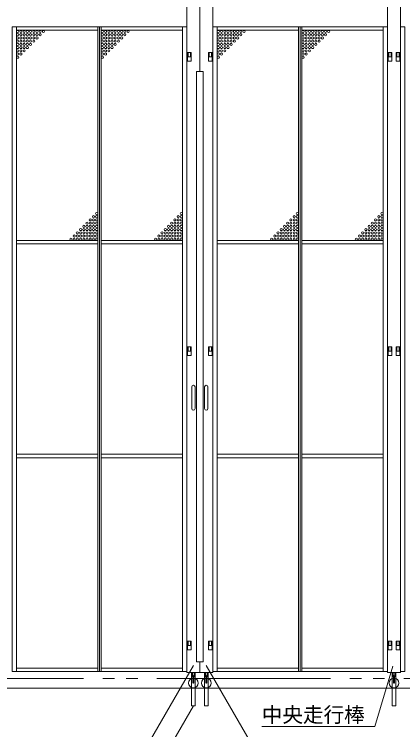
# Model space of a CAD drawing. Units: millimetres, scale not verified. Extents: x -10062 to 10062, y -16938 to 16938.
# Drawn here: x -3790 to -1978, y 6018 to 9352 of the extents above; entities that cross this region are included whole.
import ezdxf
from ezdxf.enums import TextEntityAlignment as Align

# ---------------------------------------------------------------- set-up
doc = ezdxf.new("R2010")
doc.units = ezdxf.units.MM
doc.header["$LTSCALE"] = 90
doc.header["$PDMODE"] = 32
doc.header["$PDSIZE"] = 45
doc.linetypes.add('DASHED1', pattern=[1.8, 1.2, -0.6])
doc.linetypes.add('DOUBLE_CHAIN2', pattern=[12.8, 9, -1, 0.6, -0.6, 0.6, -1])
for name, color, linetype, lineweight in [('0-2_ACCG-3018', 134, 'Continuous', 18), ('0-4_ﾊﾝﾄﾞﾙ', 134, 'Continuous', 18), ('0-5_ﾍﾞｰｽﾗｲﾝ', 134, 'Continuous', 18), ('0-8_ﾜｲﾔｰﾛｰﾌﾟ', 134, 'DOUBLE_CHAIN2', 18), ('1-1_中央走行棒', 134, 'Continuous', 18), ('1-2_中央走行棒右', 134, 'Continuous', 18), ('1-3_中央走行棒左', 134, 'Continuous', 18), ('1-9_標準ﾊﾟﾈﾙ', 134, 'Continuous', 18), ('1-B_文字', 134, 'Continuous', 18), ('1-C_落とし棒', 134, 'Continuous', 18)]:
    doc.layers.add(name, color=color, linetype=linetype, lineweight=lineweight)
doc.styles.add('ＭＳ ゴシック', font='')
doc.styles.get('ＭＳ ゴシック').set_extended_font_data('MS Gothic')

msp = doc.modelspace()

# ---------------------------------------------------------------- linework, layer by layer
at = {"layer": '0-2_ACCG-3018'}
for centre in [(-3774.25, 9271.56), (-3759.25, 9271.56), (-3744.25, 9271.56), (-3729.25, 9271.56), (-3714.25, 9271.56), (-3699.25, 9271.56), (-3684.25, 9271.56), (-3669.25, 9271.56), (-3654.25, 9271.56), (-3379.25, 9271.56), (-3364.25, 9271.56), (-3349.25, 9271.56), (-3334.25, 9271.56), (-3319.25, 9271.56), (-3304.25, 9271.56), (-3289.25, 9271.56), (-3274.25, 9271.56), (-3259.25, 9271.56), (-2838.25, 9271.56), (-2823.25, 9271.56), (-2808.25, 9271.56), (-2793.25, 9271.56), (-2778.25, 9271.56), (-2763.25, 9271.56), (-2748.25, 9271.56), (-2733.25, 9271.56), (-2718.25, 9271.56), (-2443.25, 9271.56), (-2428.25, 9271.56), (-2413.25, 9271.56), (-2398.25, 9271.56), (-2383.25, 9271.56), (-2368.25, 9271.56), (-2353.25, 9271.56), (-2338.25, 9271.56), (-2323.25, 9271.56), (-3774.25, 9256.56), (-3774.25, 9241.56), (-3759.25, 9256.56), (-3759.25, 9241.56), (-3744.25, 9256.56), (-3744.25, 9241.56), (-3729.25, 9256.56), (-3729.25, 9241.56), (-3714.25, 9256.56), (-3714.25, 9241.56), (-3699.25, 9256.56), (-3699.25, 9241.56), (-3684.25, 9256.56), (-3684.25, 9241.56), (-3669.25, 9256.56), (-3379.25, 9256.56), (-3379.25, 9241.56), (-3364.25, 9256.56), (-3364.25, 9241.56), (-3349.25, 9256.56), (-3349.25, 9241.56), (-3334.25, 9256.56), (-3334.25, 9241.56), (-3319.25, 9256.56), (-3319.25, 9241.56), (-3304.25, 9256.56), (-3304.25, 9241.56), (-3289.25, 9256.56), (-3289.25, 9241.56), (-3274.25, 9256.56), (-2838.25, 9256.56), (-2838.25, 9241.56), (-2823.25, 9256.56), (-2823.25, 9241.56), (-2808.25, 9256.56), (-2808.25, 9241.56), (-2793.25, 9256.56), (-2793.25, 9241.56), (-2778.25, 9256.56), (-2778.25, 9241.56), (-2763.25, 9256.56), (-2763.25, 9241.56), (-2748.25, 9256.56), (-2748.25, 9241.56), (-2733.25, 9256.56), (-2443.25, 9256.56), (-2443.25, 9241.56), (-2428.25, 9256.56), (-2428.25, 9241.56), (-2413.25, 9256.56), (-2413.25, 9241.56), (-2398.25, 9256.56), (-2398.25, 9241.56), (-2383.25, 9256.56), (-2383.25, 9241.56), (-2368.25, 9256.56), (-2368.25, 9241.56), (-2353.25, 9256.56), (-2353.25, 9241.56), (-2338.25, 9256.56), (-3774.25, 9226.56), (-3774.25, 9211.56), (-3774.25, 9196.56), (-3759.25, 9226.56), (-3759.25, 9211.56), (-3759.25, 9196.56), (-3744.25, 9226.56), (-3744.25, 9211.56), (-3744.25, 9196.56), (-3729.25, 9226.56), (-3729.25, 9211.56), (-3729.25, 9196.56), (-3714.25, 9226.56), (-3714.25, 9211.56), (-3699.25, 9226.56), (-3379.25, 9226.56), (-3379.25, 9211.56), (-3379.25, 9196.56), (-3364.25, 9226.56), (-3364.25, 9211.56), (-3364.25, 9196.56), (-3349.25, 9226.56), (-3349.25, 9211.56), (-3349.25, 9196.56), (-3334.25, 9226.56), (-3334.25, 9211.56), (-3334.25, 9196.56), (-3319.25, 9226.56), (-3319.25, 9211.56), (-3304.25, 9226.56), (-2838.25, 9226.56), (-2838.25, 9211.56), (-2838.25, 9196.56), (-2823.25, 9226.56), (-2823.25, 9211.56), (-2823.25, 9196.56), (-2808.25, 9226.56), (-2808.25, 9211.56), (-2808.25, 9196.56), (-2793.25, 9226.56), (-2793.25, 9211.56), (-2793.25, 9196.56), (-2778.25, 9226.56), (-2778.25, 9211.56), (-2763.25, 9226.56), (-2443.25, 9226.56), (-2443.25, 9211.56), (-2443.25, 9196.56), (-2428.25, 9226.56), (-2428.25, 9211.56), (-2428.25, 9196.56), (-2413.25, 9226.56), (-2413.25, 9211.56), (-2413.25, 9196.56), (-2398.25, 9226.56), (-2398.25, 9211.56), (-2398.25, 9196.56), (-2383.25, 9226.56), (-2383.25, 9211.56), (-2368.25, 9226.56), (-3774.25, 9181.56), (-3774.25, 9166.56), (-3759.25, 9181.56), (-3759.25, 9166.56), (-3744.25, 9181.56), (-3379.25, 9181.56), (-3379.25, 9166.56), (-3364.25, 9181.56), (-3364.25, 9166.56), (-3349.25, 9181.56), (-2838.25, 9181.56), (-2838.25, 9166.56), (-2823.25, 9181.56), (-2823.25, 9166.56), (-2808.25, 9181.56), (-2443.25, 9181.56), (-2443.25, 9166.56), (-2428.25, 9181.56), (-2428.25, 9166.56), (-2413.25, 9181.56), (-3774.25, 9151.56), (-3379.25, 9151.56), (-2838.25, 9151.56), (-2443.25, 9151.56), (-3420.75, 8408.56), (-3405.75, 8423.56), (-3405.75, 8408.56), (-3025.75, 8408.56), (-3010.75, 8423.56), (-3010.75, 8408.56), (-2484.75, 8408.56), (-2469.75, 8423.56), (-2469.75, 8408.56), (-2089.75, 8408.56), (-2074.75, 8423.56), (-2074.75, 8408.56), (-3465.75, 8363.56), (-3450.75, 8378.56), (-3450.75, 8363.56), (-3435.75, 8393.56), (-3435.75, 8378.56), (-3435.75, 8363.56), (-3420.75, 8393.56), (-3420.75, 8378.56), (-3420.75, 8363.56), (-3405.75, 8393.56), (-3405.75, 8378.56), (-3405.75, 8363.56), (-3070.75, 8363.56), (-3055.75, 8378.56), (-3055.75, 8363.56), (-3040.75, 8393.56), (-3040.75, 8378.56), (-3040.75, 8363.56), (-3025.75, 8393.56), (-3025.75, 8378.56), (-3025.75, 8363.56), (-3010.75, 8393.56), (-3010.75, 8378.56), (-3010.75, 8363.56), (-2529.75, 8363.56), (-2514.75, 8378.56), (-2514.75, 8363.56), (-2499.75, 8393.56), (-2499.75, 8378.56), (-2499.75, 8363.56), (-2484.75, 8393.56), (-2484.75, 8378.56), (-2484.75, 8363.56), (-2469.75, 8393.56), (-2469.75, 8378.56), (-2469.75, 8363.56), (-2134.75, 8363.56), (-2119.75, 8378.56), (-2119.75, 8363.56), (-2104.75, 8393.56), (-2104.75, 8378.56), (-2104.75, 8363.56), (-2089.75, 8393.56), (-2089.75, 8378.56), (-2089.75, 8363.56), (-2074.75, 8393.56), (-2074.75, 8378.56), (-2074.75, 8363.56), (-3495.75, 8333.56), (-3480.75, 8348.56), (-3480.75, 8333.56), (-3465.75, 8348.56), (-3465.75, 8333.56), (-3450.75, 8348.56), (-3450.75, 8333.56), (-3435.75, 8348.56), (-3435.75, 8333.56), (-3420.75, 8348.56), (-3420.75, 8333.56), (-3405.75, 8348.56), (-3405.75, 8333.56), (-3100.75, 8333.56), (-3085.75, 8348.56), (-3085.75, 8333.56), (-3070.75, 8348.56), (-3070.75, 8333.56), (-3055.75, 8348.56), (-3055.75, 8333.56), (-3040.75, 8348.56), (-3040.75, 8333.56), (-3025.75, 8348.56), (-3025.75, 8333.56), (-3010.75, 8348.56), (-3010.75, 8333.56), (-2559.75, 8333.56), (-2544.75, 8348.56), (-2544.75, 8333.56), (-2529.75, 8348.56), (-2529.75, 8333.56), (-2514.75, 8348.56), (-2514.75, 8333.56), (-2499.75, 8348.56), (-2499.75, 8333.56), (-2484.75, 8348.56), (-2484.75, 8333.56), (-2469.75, 8348.56), (-2469.75, 8333.56), (-2164.75, 8333.56), (-2149.75, 8348.56), (-2149.75, 8333.56), (-2134.75, 8348.56), (-2134.75, 8333.56), (-2119.75, 8348.56), (-2119.75, 8333.56), (-2104.75, 8348.56), (-2104.75, 8333.56), (-2089.75, 8348.56), (-2089.75, 8333.56), (-2074.75, 8348.56), (-2074.75, 8333.56), (-3525.75, 8303.56), (-3510.75, 8318.56), (-3510.75, 8303.56), (-3495.75, 8318.56), (-3495.75, 8303.56), (-3480.75, 8318.56), (-3480.75, 8303.56), (-3465.75, 8318.56), (-3465.75, 8303.56), (-3450.75, 8318.56), (-3450.75, 8303.56), (-3435.75, 8318.56), (-3435.75, 8303.56), (-3420.75, 8318.56), (-3420.75, 8303.56), (-3405.75, 8318.56), (-3405.75, 8303.56), (-3130.75, 8303.56), (-3115.75, 8318.56), (-3115.75, 8303.56), (-3100.75, 8318.56), (-3100.75, 8303.56), (-3085.75, 8318.56), (-3085.75, 8303.56), (-3070.75, 8318.56), (-3070.75, 8303.56), (-3055.75, 8318.56), (-3055.75, 8303.56), (-3040.75, 8318.56), (-3040.75, 8303.56), (-3025.75, 8318.56), (-3025.75, 8303.56), (-3010.75, 8318.56), (-3010.75, 8303.56), (-2589.75, 8303.56), (-2574.75, 8318.56), (-2574.75, 8303.56), (-2559.75, 8318.56), (-2559.75, 8303.56), (-2544.75, 8318.56), (-2544.75, 8303.56), (-2529.75, 8318.56), (-2529.75, 8303.56), (-2514.75, 8318.56), (-2514.75, 8303.56), (-2499.75, 8318.56), (-2499.75, 8303.56), (-2484.75, 8318.56), (-2484.75, 8303.56), (-2469.75, 8318.56), (-2469.75, 8303.56), (-2194.75, 8303.56), (-2179.75, 8318.56), (-2179.75, 8303.56), (-2164.75, 8318.56), (-2164.75, 8303.56), (-2149.75, 8318.56), (-2149.75, 8303.56), (-2134.75, 8318.56), (-2134.75, 8303.56), (-2119.75, 8318.56), (-2119.75, 8303.56), (-2104.75, 8318.56), (-2104.75, 8303.56), (-2089.75, 8318.56), (-2089.75, 8303.56), (-2074.75, 8318.56), (-2074.75, 8303.56)]:
    msp.add_circle(centre, 5, dxfattribs=at)
at = {"layer": '0-4_ﾊﾝﾄﾞﾙ'}
for p, q in [((-2962.5, 7615.06), (-2962.5, 7515.06)), ((-2946.5, 7615.06), (-2946.5, 7515.06)), ((-2902.5, 7615.06), (-2902.5, 7515.06)), ((-2886.5, 7615.06), (-2886.5, 7515.06))]:
    msp.add_line(p, q, dxfattribs=at)
for centre, start, end in [((-2954.5, 7615.06), 0, 180), ((-2894.5, 7615.06), 0, 180), ((-2954.5, 7515.06), 180, 0), ((-2894.5, 7515.06), 180, 0)]:
    msp.add_arc(centre, 8, start, end, dxfattribs=at)
at = {"layer": '0-5_ﾍﾞｰｽﾗｲﾝ'}
msp.add_line((-7424.01, 6212.5), (-712.5, 6212.5), dxfattribs=at)
at = {"layer": '0-8_ﾜｲﾔｰﾛｰﾌﾟ'}
msp.add_line((-1162.5, 6257.5), (-5562.5, 6257.5), dxfattribs=at)
at = {"layer": '1-1_中央走行棒'}
for p, q in [((-2048.5, 9153.06), (-2048.5, 7801.56)), ((-1988.5, 7801.56), (-1988.5, 9153.06)), ((-2048.5, 7781.56), (-2048.5, 6430.06)), ((-1988.5, 6430.06), (-1988.5, 7781.56)), ((-2027.05, 6271.97), (-2027.05, 6285.06)), ((-2022.05, 6271.97), (-2022.05, 6285.06)), ((-2021, 6270.56), (-2021, 6235.56)), ((-2016, 6235.56), (-2016, 6270.56)), ((-2015.06, 6285.06), (-2015.06, 6271.97)), ((-2010.05, 6285.06), (-2010.05, 6271.97))]:
    msp.add_line(p, q, dxfattribs=at)
for points in [[(-2043.5, 10505.06), (-2048.5, 10505.06), (-2048.5, 9173.06)], [(-1988.5, 9173.06), (-1988.5, 10505.06), (-1993.5, 10505.06)], [(-2048.5, 6410.06), (-2048.5, 6285.06), (-1988.5, 6285.06), (-1988.5, 6410.06)]]:
    msp.add_lwpolyline(points, dxfattribs=at)
for points in [[(-2046.15, 9133.06), (-2028.85, 9133.06), (-2028.85, 9153.06), (-2046.15, 9153.06)], [(-2008.15, 9133.06), (-1990.85, 9133.06), (-1990.85, 9153.06), (-2008.15, 9153.06)], [(-2046.15, 7761.56), (-2028.85, 7761.56), (-2028.85, 7781.56), (-2046.15, 7781.56)], [(-2008.15, 7761.56), (-1990.85, 7761.56), (-1990.85, 7781.56), (-2008.15, 7781.56)], [(-2046.15, 6390.06), (-2028.85, 6390.06), (-2028.85, 6410.06), (-2046.15, 6410.06)], [(-2008.15, 6390.06), (-1990.85, 6390.06), (-1990.85, 6410.06), (-2008.15, 6410.06)]]:
    msp.add_lwpolyline(points, close=True, dxfattribs=at)
for radius, start, end in [(8.5, 180, 253.25351), (3.5, 180, 225.59204), (8.5, 287.46347, 360), (3.5, 316.78662, 360)]:
    msp.add_arc((-2018.55, 6271.97), radius, start, end, dxfattribs=at)
msp.add_point((-2018.5, 6235.56), dxfattribs=at)
at = {"layer": '1-2_中央走行棒右'}
for p, q in [((-2864.5, 7801.56), (-2864.5, 9153.06)), ((-2864.5, 6430.06), (-2864.5, 7781.56)), ((-2903.05, 6271.97), (-2903.05, 6285.06)), ((-2898.05, 6271.97), (-2898.05, 6285.06)), ((-2897, 6270.56), (-2897, 6235.56)), ((-2892, 6235.56), (-2892, 6270.56)), ((-2891.05, 6285.06), (-2891.05, 6271.97)), ((-2886.05, 6285.06), (-2886.05, 6271.97))]:
    msp.add_line(p, q, dxfattribs=at)
for points in [[(-2919.5, 10505.06), (-2924.5, 10505.06), (-2924.5, 9085.06)], [(-2864.5, 9173.06), (-2864.5, 10505.06), (-2869.5, 10505.06)], [(-2924.5, 6335.06), (-2924.5, 6285.06), (-2864.5, 6285.06), (-2864.5, 6410.06)]]:
    msp.add_lwpolyline(points, dxfattribs=at)
for points in [[(-2884.15, 9133.06), (-2866.85, 9133.06), (-2866.85, 9153.06), (-2884.15, 9153.06)], [(-2940.5, 6335.06), (-2908.5, 6335.06), (-2908.5, 9085.06), (-2940.5, 9085.06)], [(-2884.15, 7761.56), (-2866.85, 7761.56), (-2866.85, 7781.56), (-2884.15, 7781.56)], [(-2884.15, 6390.06), (-2866.85, 6390.06), (-2866.85, 6410.06), (-2884.15, 6410.06)]]:
    msp.add_lwpolyline(points, close=True, dxfattribs=at)
for radius, start, end in [(8.5, 180, 253.25351), (3.5, 180, 225.59204), (8.5, 287.46347, 360), (3.5, 316.78662, 360)]:
    msp.add_arc((-2894.55, 6271.97), radius, start, end, dxfattribs=at)
msp.add_point((-2894.5, 6235.56), dxfattribs=at)
at = {"layer": '1-3_中央走行棒左'}
for p, q in [((-2984.5, 9153.06), (-2984.5, 7801.56)), ((-2984.5, 7781.56), (-2984.5, 6430.06)), ((-2963.05, 6271.97), (-2963.05, 6285.06)), ((-2958.05, 6271.97), (-2958.05, 6285.06)), ((-2957, 6270.56), (-2957, 6235.56)), ((-2952, 6235.56), (-2952, 6270.56)), ((-2951.05, 6285.06), (-2951.05, 6271.97)), ((-2946.05, 6285.06), (-2946.05, 6271.97))]:
    msp.add_line(p, q, dxfattribs=at)
for points in [[(-2979.5, 10505.06), (-2984.5, 10505.06), (-2984.5, 9173.06)], [(-2924.5, 9085.06), (-2924.5, 10505.06), (-2929.5, 10505.06)], [(-2984.5, 6410.06), (-2984.5, 6285.06), (-2924.5, 6285.06), (-2924.5, 6335.06)]]:
    msp.add_lwpolyline(points, dxfattribs=at)
for points in [[(-2964.85, 9133.06), (-2982.15, 9133.06), (-2982.15, 9153.06), (-2964.85, 9153.06)], [(-2964.85, 7761.56), (-2982.15, 7761.56), (-2982.15, 7781.56), (-2964.85, 7781.56)], [(-2964.85, 6390.06), (-2982.15, 6390.06), (-2982.15, 6410.06), (-2964.85, 6410.06)]]:
    msp.add_lwpolyline(points, close=True, dxfattribs=at)
for radius, start, end in [(8.5, 180, 253.25351), (3.5, 180, 225.59204), (8.5, 287.46347, 360), (3.5, 316.78662, 360)]:
    msp.add_arc((-2954.55, 6271.97), radius, start, end, dxfattribs=at)
msp.add_point((-2954.5, 6235.56), dxfattribs=at)
at = {"layer": '1-9_標準ﾊﾟﾈﾙ'}
for p, q in [((-2981.2, 9173.06), (-2981.2, 9153.06)), ((-2867.8, 9173.06), (-2867.8, 9153.06)), ((-2045.2, 9173.06), (-2045.2, 9153.06)), ((-1991.79, 9173.06), (-1991.79, 9153.06)), ((-2981.2, 7801.56), (-2981.2, 7781.56)), ((-2867.8, 7801.56), (-2867.8, 7781.56)), ((-2045.2, 7801.56), (-2045.2, 7781.56)), ((-1991.79, 7801.56), (-1991.79, 7781.56)), ((-2981.2, 6430.06), (-2981.2, 6410.06)), ((-2867.8, 6430.06), (-2867.8, 6410.06)), ((-2045.2, 6430.06), (-2045.2, 6410.06)), ((-1991.79, 6430.06), (-1991.79, 6410.06))]:
    msp.add_line(p, q, dxfattribs=at)
at = {"layer": '1-9_標準ﾊﾟﾈﾙ', "linetype": 'DASHED1'}
for p, q in [((-2979, 9173.06), (-2979, 9153.06)), ((-2968, 9173.06), (-2968, 9153.06)), ((-2881, 9173.06), (-2881, 9153.06)), ((-2870, 9173.06), (-2870, 9153.06)), ((-2043, 9173.06), (-2043, 9153.06)), ((-2032, 9173.06), (-2032, 9153.06)), ((-2005, 9173.06), (-2005, 9153.06)), ((-1994, 9173.06), (-1994, 9153.06)), ((-2979, 7801.56), (-2979, 7781.56)), ((-2968, 7801.56), (-2968, 7781.56)), ((-2881, 7801.56), (-2881, 7781.56)), ((-2870, 7801.56), (-2870, 7781.56)), ((-2043, 7801.56), (-2043, 7781.56)), ((-2032, 7801.56), (-2032, 7781.56)), ((-2005, 7801.56), (-2005, 7781.56)), ((-1994, 7801.56), (-1994, 7781.56)), ((-2979, 6430.06), (-2979, 6410.06)), ((-2968, 6430.06), (-2968, 6410.06)), ((-2881, 6430.06), (-2881, 6410.06)), ((-2870, 6430.06), (-2870, 6410.06)), ((-2043, 6430.06), (-2043, 6410.06)), ((-2032, 6430.06), (-2032, 6410.06)), ((-2005, 6430.06), (-2005, 6410.06)), ((-1994, 6430.06), (-1994, 6410.06))]:
    msp.add_line(p, q, dxfattribs=at)
at = {"layer": '1-9_標準ﾊﾟﾈﾙ'}
for points in [[(-3800, 9293.06), (-3780.25, 9293.06), (-3780.25, 6290.06), (-3800, 6290.06)], [(-3399.75, 9293.06), (-3780.25, 9293.06), (-3780.25, 9277.56), (-3399.75, 9277.56)], [(-3392.5, 9293.06), (-3399.75, 9293.06), (-3399.75, 6290.06), (-3392.5, 6290.06)], [(-3392.5, 9293.06), (-3385.25, 9293.06), (-3385.25, 6290.06), (-3392.5, 6290.06)], [(-3385.25, 9293.06), (-3004.75, 9293.06), (-3004.75, 9277.56), (-3385.25, 9277.56)], [(-2985, 9293.06), (-3004.75, 9293.06), (-3004.75, 6290.06), (-2985, 6290.06)], [(-2864, 9293.06), (-2844.25, 9293.06), (-2844.25, 6290.06), (-2864, 6290.06)], [(-2463.75, 9293.06), (-2844.25, 9293.06), (-2844.25, 9277.56), (-2463.75, 9277.56)], [(-2456.5, 9293.06), (-2463.75, 9293.06), (-2463.75, 6290.06), (-2456.5, 6290.06)], [(-2456.5, 9293.06), (-2449.25, 9293.06), (-2449.25, 6290.06), (-2456.5, 6290.06)], [(-2449.25, 9293.06), (-2068.75, 9293.06), (-2068.75, 9277.56), (-2449.25, 9277.56)], [(-2049, 9293.06), (-2068.75, 9293.06), (-2068.75, 6290.06), (-2049, 6290.06)], [(-1988, 9293.06), (-1968.25, 9293.06), (-1968.25, 6290.06), (-1988, 6290.06)], [(-3399.75, 8297.56), (-3780.25, 8297.56), (-3780.25, 8281.56), (-3399.75, 8281.56)], [(-3385.25, 8297.56), (-3004.75, 8297.56), (-3004.75, 8281.56), (-3385.25, 8281.56)], [(-2463.75, 8297.56), (-2844.25, 8297.56), (-2844.25, 8281.56), (-2463.75, 8281.56)], [(-2449.25, 8297.56), (-2068.75, 8297.56), (-2068.75, 8281.56), (-2449.25, 8281.56)], [(-3399.75, 7301.56), (-3780.25, 7301.56), (-3780.25, 7285.56), (-3399.75, 7285.56)], [(-3385.25, 7301.56), (-3004.75, 7301.56), (-3004.75, 7285.56), (-3385.25, 7285.56)], [(-2463.75, 7301.56), (-2844.25, 7301.56), (-2844.25, 7285.56), (-2463.75, 7285.56)], [(-2449.25, 7301.56), (-2068.75, 7301.56), (-2068.75, 7285.56), (-2449.25, 7285.56)], [(-3399.75, 6290.06), (-3780.25, 6290.06), (-3780.25, 6305.56), (-3399.75, 6305.56)], [(-3385.25, 6290.06), (-3004.75, 6290.06), (-3004.75, 6305.56), (-3385.25, 6305.56)], [(-2463.75, 6290.06), (-2844.25, 6290.06), (-2844.25, 6305.56), (-2463.75, 6305.56)], [(-2449.25, 6290.06), (-2068.75, 6290.06), (-2068.75, 6305.56), (-2449.25, 6305.56)]]:
    msp.add_lwpolyline(points, close=True, dxfattribs=at)
for points in [[(-2985, 9153.06), (-2965, 9153.06), (-2965, 9173.06), (-2985, 9173.06)], [(-2864, 9153.06), (-2884, 9153.06), (-2884, 9173.06), (-2864, 9173.06)], [(-2049, 9153.06), (-2029, 9153.06), (-2029, 9173.06), (-2049, 9173.06)], [(-1988, 9153.06), (-2008, 9153.06), (-2008, 9173.06), (-1988, 9173.06)], [(-2985, 7781.56), (-2965, 7781.56), (-2965, 7801.56), (-2985, 7801.56)], [(-2864, 7781.56), (-2884, 7781.56), (-2884, 7801.56), (-2864, 7801.56)], [(-2049, 7781.56), (-2029, 7781.56), (-2029, 7801.56), (-2049, 7801.56)], [(-1988, 7781.56), (-2008, 7781.56), (-2008, 7801.56), (-1988, 7801.56)], [(-2985, 6410.06), (-2965, 6410.06), (-2965, 6430.06), (-2985, 6430.06)], [(-2864, 6410.06), (-2884, 6410.06), (-2884, 6430.06), (-2864, 6430.06)], [(-2049, 6410.06), (-2029, 6410.06), (-2029, 6430.06), (-2049, 6430.06)], [(-1988, 6410.06), (-2008, 6410.06), (-2008, 6430.06), (-1988, 6430.06)]]:
    msp.add_lwpolyline(points, dxfattribs=at)
at = {"layer": '1-B_文字'}
msp.add_line((-2635.53, 6033.46), (-2108.03, 6033.46), dxfattribs=at)
for points in [[(-2954.55, 6317.32), (-3211.47, 5872.32), (-3211.83, 5872.32)], [(-2894.44, 6317.32), (-2637.53, 5872.32), (-2637.17, 5872.32)], [(-2024.5, 6313.74), (-2107.47, 6033.46), (-2107.83, 6033.46)], [(-2954.55, 6129.26), (-3211.47, 5684.26), (-3211.83, 5684.26)]]:
    msp.add_lwpolyline(points, dxfattribs=at)
at = {"layer": '1-C_落とし棒'}
for points in [[(-2946.05, 6285.06), (-2946.05, 6128.86), (-2963.05, 6128.86), (-2963.05, 6285.06)], [(-2886.05, 6285.06), (-2886.05, 6128.86), (-2903.05, 6128.86), (-2903.05, 6285.06)], [(-2010.05, 6285.06), (-2010.05, 6128.86), (-2027.05, 6128.86), (-2027.05, 6285.06)]]:
    msp.add_lwpolyline(points, close=True, dxfattribs=at)

# ---------------------------------------------------------------- texts
at = {"layer": '1-B_文字', "style": 'ＭＳ ゴシック'}
msp.add_text('中央走行棒', height=70.38, dxfattribs=at).set_placement((-2635.53, 6031.49), align=Align.BOTTOM_LEFT)

doc.saveas('drawing.dxf')
